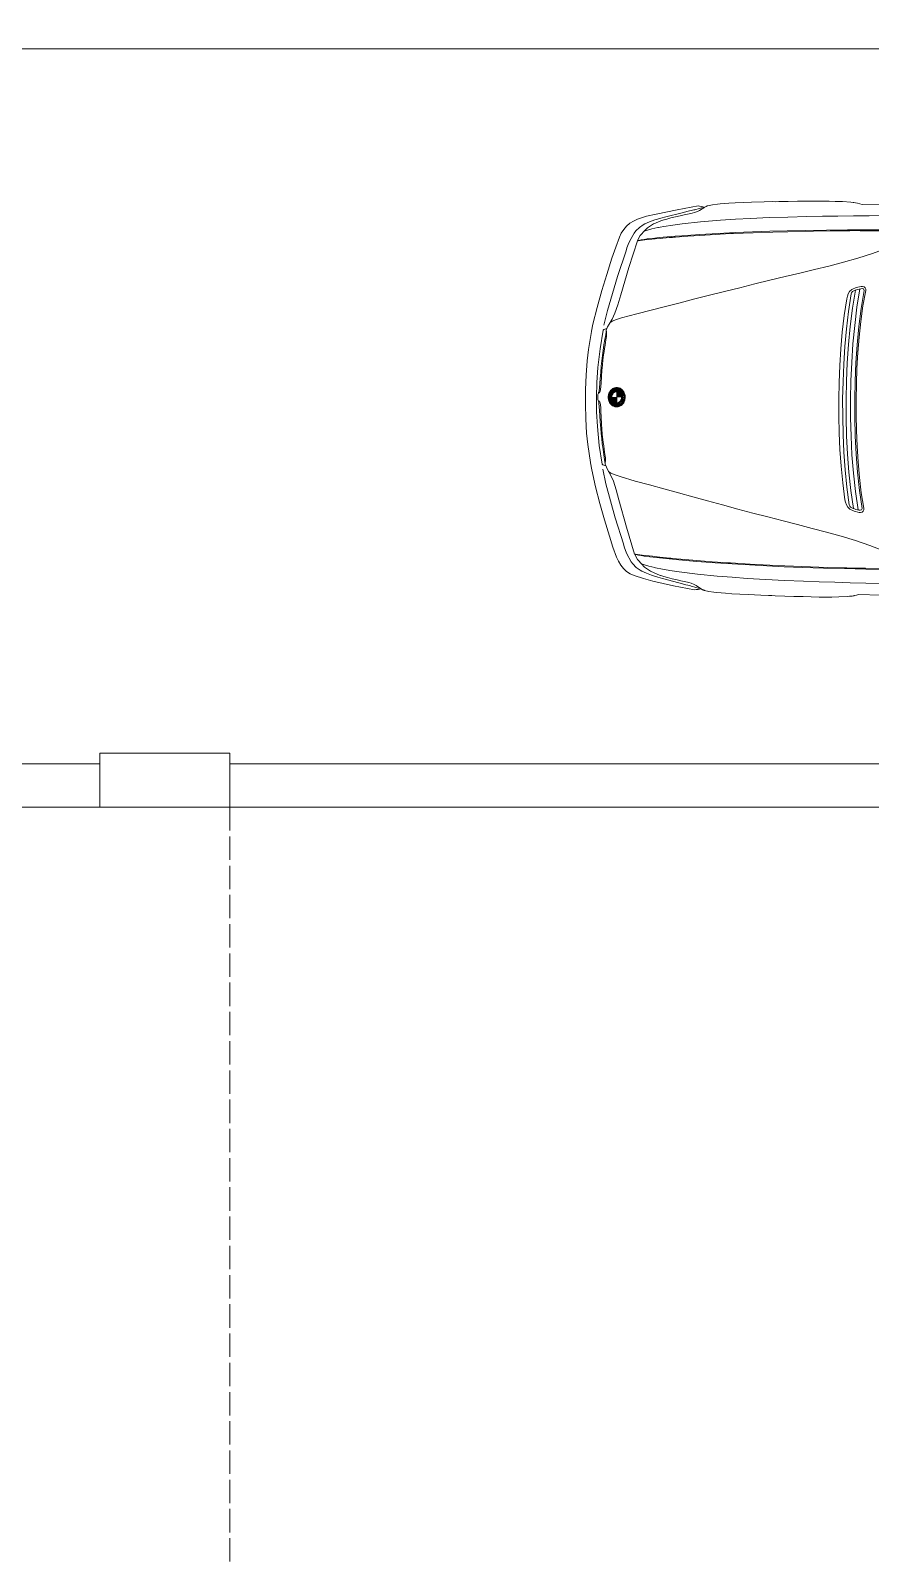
# Model space of a CAD drawing. Header units: metres. Extents: x -2 to 3328848, y -2 to 2725060.
# Drawn here: x 1663023.8 to 1663062.6, y 1362345.5 to 1362415.8 of the extents above; entities that cross this region are included whole.
import ezdxf

# ---------------------------------------------------------------- set-up
doc = ezdxf.new("R2010")
doc.units = ezdxf.units.M
doc.linetypes.add('ACAD_ISO02W100', pattern=[15, 12, -3])
doc.layers.get('0').update_dxf_attribs({"color": 253, "lineweight": 0})
for name, color, linetype, lineweight in [('AUTOS', 253, 'Continuous', 0), ('L.COLUMNA', 253, 'Continuous', 0), ('NOFIJO', 253, 'Continuous', 0)]:
    doc.layers.add(name, color=color, linetype=linetype, lineweight=lineweight)

# ---------------------------------------------------------------- blocks, each defined once
blk = doc.blocks.new('8AUTOS')
at = {"linetype": 'Continuous'}
for p, q in [((1.7237, 1.2123), (1.4727, 1.2165)), ((1.7651, 1.2222), (1.7626, 1.2216)), ((2.4373, 1.2062), (2.4353, 1.2067)), ((2.512, 1.1843), (2.5005, 1.1872)), ((2.6866, 1.1224), (2.6856, 1.1229)), ((2.7598, 1.0446), (2.7536, 1.0585)), ((2.8313, 0.3524), (2.8313, 0.3505)), ((2.8325, 0.3537), (2.8326, 0.3517)), ((2.8338, 0.355), (2.8339, 0.3529)), ((2.8351, 0.3561), (2.8351, 0.3542)), ((2.8364, 0.3571), (2.8364, 0.3554)), ((2.8377, 0.358), (2.8377, 0.3566)), ((2.839, 0.3589), (2.839, 0.3558)), ((2.8403, 0.3597), (2.8403, 0.354)), ((2.8416, 0.3604), (2.8417, 0.3521)), ((2.8429, 0.361), (2.843, 0.3502)), ((2.8442, 0.3616), (2.8443, 0.3484)), ((2.8455, 0.362), (2.8456, 0.3453)), ((2.8468, 0.3625), (2.8469, 0.346)), ((2.8481, 0.3629), (2.8482, 0.3467)), ((2.8494, 0.3632), (2.8495, 0.3472)), ((2.8507, 0.3634), (2.8508, 0.3476)), ((2.852, 0.3636), (2.8521, 0.3479)), ((2.8533, 0.3638), (2.8534, 0.3481)), ((2.8546, 0.3639), (2.8547, 0.3483)), ((2.8559, 0.3639), (2.856, 0.3483)), ((2.8572, 0.3639), (2.8573, 0.3483)), ((2.8585, 0.3638), (2.8586, 0.3482)), ((2.8598, 0.3637), (2.8599, 0.348)), ((2.8611, 0.3635), (2.8612, 0.3477)), ((2.8624, 0.3633), (2.8625, 0.3473)), ((2.8637, 0.363), (2.8638, 0.3468)), ((2.865, 0.3627), (2.8651, 0.3462)), ((2.8663, 0.3622), (2.8664, 0.3455)), ((2.8676, 0.3618), (2.8677, 0.3447)), ((2.8689, 0.3612), (2.869, 0.3437)), ((2.8702, 0.3606), (2.8703, 0.3425)), ((2.8715, 0.3599), (2.8717, 0.3412)), ((2.8728, 0.3592), (2.873, 0.3397)), ((2.8741, 0.3584), (2.8743, 0.3378)), ((2.8754, 0.3575), (2.8756, 0.3355)), ((2.8767, 0.3565), (2.8769, 0.3324)), ((2.878, 0.3554), (2.8783, 0.3274)), ((2.8793, 0.3541), (2.8799, 0.291)), ((2.8807, 0.3528), (2.8812, 0.2924)), ((2.821, 0.3313), (2.8212, 0.3129)), ((2.8223, 0.3363), (2.8224, 0.3294)), ((2.8224, 0.3248), (2.8225, 0.3194)), ((2.8225, 0.3148), (2.8226, 0.3078)), ((2.8236, 0.3399), (2.8237, 0.3294)), ((2.8237, 0.3243), (2.8237, 0.3199)), ((2.8238, 0.3148), (2.8239, 0.3043)), ((2.8248, 0.3428), (2.825, 0.3295)), ((2.825, 0.3238), (2.825, 0.3204)), ((2.8251, 0.3147), (2.8252, 0.3014)), ((2.8261, 0.3452), (2.8263, 0.3296)), ((2.8263, 0.3233), (2.8263, 0.321)), ((2.8264, 0.3147), (2.8265, 0.299)), ((2.8274, 0.3473), (2.8276, 0.3296)), ((2.8276, 0.3228), (2.8276, 0.3215)), ((2.8277, 0.3146), (2.8279, 0.2969)), ((2.8287, 0.3492), (2.8289, 0.3297)), ((2.8289, 0.3255), (2.8289, 0.3252)), ((2.8289, 0.3223), (2.8289, 0.322)), ((2.829, 0.3191), (2.829, 0.3187)), ((2.829, 0.3146), (2.8292, 0.2951)), ((2.83, 0.3509), (2.8302, 0.3298)), ((2.8302, 0.3256), (2.8302, 0.3247)), ((2.8302, 0.3196), (2.8303, 0.3187)), ((2.8303, 0.3145), (2.8304, 0.2977)), ((2.8305, 0.2953), (2.8305, 0.2934)), ((2.8313, 0.3455), (2.8315, 0.3298)), ((2.8315, 0.3257), (2.8315, 0.3241)), ((2.8315, 0.3202), (2.8316, 0.3187)), ((2.8316, 0.3145), (2.8317, 0.2988)), ((2.8318, 0.2937), (2.8318, 0.292)), ((2.8326, 0.3447), (2.8328, 0.3299)), ((2.8328, 0.3271), (2.8329, 0.3173)), ((2.8329, 0.3144), (2.833, 0.3)), ((2.8331, 0.2948), (2.8331, 0.2906)), ((2.834, 0.3406), (2.8341, 0.327)), ((2.8342, 0.3174), (2.8343, 0.3011)), ((2.8344, 0.296), (2.8344, 0.2947)), ((2.8344, 0.2909), (2.8344, 0.2894)), ((2.8352, 0.3503), (2.8352, 0.3478)), ((2.8353, 0.3397), (2.8353, 0.3321)), ((2.8355, 0.3123), (2.8356, 0.3023)), ((2.8357, 0.2897), (2.8357, 0.2883)), ((2.8365, 0.3515), (2.8365, 0.3489)), ((2.8365, 0.3453), (2.8365, 0.3443)), ((2.8366, 0.3396), (2.8366, 0.3351)), ((2.8367, 0.3304), (2.8367, 0.3222)), ((2.8368, 0.3093), (2.8369, 0.3034)), ((2.837, 0.2904), (2.837, 0.2873)), ((2.8378, 0.3509), (2.8378, 0.3501)), ((2.8378, 0.3466), (2.8378, 0.344)), ((2.8379, 0.3402), (2.8379, 0.3375)), ((2.8379, 0.3337), (2.838, 0.3222)), ((2.8382, 0.307), (2.8382, 0.3044)), ((2.8383, 0.2962), (2.8383, 0.2959)), ((2.8383, 0.2915), (2.8383, 0.2894)), ((2.8383, 0.2879), (2.8383, 0.2864)), ((2.8391, 0.3478), (2.8391, 0.3452)), ((2.8392, 0.3414), (2.8392, 0.3393)), ((2.8392, 0.3361), (2.8393, 0.3222)), ((2.8395, 0.3051), (2.8395, 0.3028)), ((2.8395, 0.2995), (2.8396, 0.297)), ((2.8396, 0.287), (2.8397, 0.2856)), ((2.8404, 0.3472), (2.8404, 0.3464)), ((2.8404, 0.3426), (2.8405, 0.3409)), ((2.8405, 0.338), (2.8406, 0.3222)), ((2.8408, 0.3036), (2.8408, 0.2982)), ((2.8409, 0.2862), (2.841, 0.2848)), ((2.8417, 0.3438), (2.8417, 0.3423)), ((2.8418, 0.3396), (2.8419, 0.3223)), ((2.8421, 0.3022), (2.8421, 0.2993)), ((2.8422, 0.2894), (2.8423, 0.2842)), ((2.843, 0.345), (2.843, 0.3435)), ((2.8431, 0.3409), (2.8432, 0.3223)), ((2.8434, 0.3011), (2.8434, 0.2991)), ((2.8435, 0.2927), (2.8436, 0.2835)), ((2.8443, 0.3462), (2.8443, 0.3445)), ((2.8443, 0.3421), (2.8445, 0.3223)), ((2.8447, 0.3001), (2.8447, 0.2983)), ((2.8448, 0.296), (2.8449, 0.283)), ((2.8456, 0.343), (2.8458, 0.3223)), ((2.846, 0.2993), (2.8462, 0.2825)), ((2.8469, 0.3438), (2.8471, 0.3223)), ((2.8473, 0.2986), (2.8475, 0.2821)), ((2.8482, 0.3445), (2.8484, 0.3223)), ((2.8486, 0.298), (2.8488, 0.2818)), ((2.8495, 0.3451), (2.8497, 0.3223)), ((2.8499, 0.2975), (2.8501, 0.2815)), ((2.8508, 0.3455), (2.851, 0.3223)), ((2.8513, 0.2971), (2.8514, 0.2813)), ((2.8521, 0.3459), (2.8523, 0.3223)), ((2.8526, 0.2968), (2.8527, 0.2811)), ((2.8534, 0.3461), (2.8536, 0.3224)), ((2.8539, 0.2966), (2.854, 0.2809)), ((2.8547, 0.3463), (2.8549, 0.3224)), ((2.8552, 0.2965), (2.8553, 0.2809)), ((2.856, 0.3483), (2.8565, 0.2964)), ((2.8562, 0.3224), (2.8564, 0.2984)), ((2.8565, 0.2964), (2.8566, 0.2809)), ((2.8575, 0.3224), (2.8577, 0.2985)), ((2.8578, 0.2965), (2.8579, 0.2809)), ((2.8588, 0.3224), (2.859, 0.2987)), ((2.8591, 0.2966), (2.8592, 0.281)), ((2.8601, 0.3224), (2.8603, 0.2989)), ((2.8604, 0.2969), (2.8605, 0.2811)), ((2.8614, 0.3224), (2.8616, 0.2992)), ((2.8617, 0.2972), (2.8618, 0.2813)), ((2.8627, 0.3224), (2.8629, 0.2997)), ((2.8629, 0.2976), (2.8631, 0.2816)), ((2.864, 0.3225), (2.8642, 0.3003)), ((2.8642, 0.2981), (2.8644, 0.2819)), ((2.8653, 0.3225), (2.8655, 0.3009)), ((2.8655, 0.2987), (2.8657, 0.2823)), ((2.8666, 0.3225), (2.8668, 0.3017)), ((2.8668, 0.2995), (2.867, 0.2827)), ((2.8679, 0.3225), (2.8681, 0.3027)), ((2.8681, 0.3003), (2.8683, 0.2832)), ((2.8692, 0.3225), (2.8694, 0.3038)), ((2.8694, 0.3013), (2.8696, 0.2838)), ((2.8705, 0.3225), (2.8707, 0.3052)), ((2.8707, 0.3025), (2.8709, 0.2844)), ((2.8718, 0.3225), (2.872, 0.3067)), ((2.872, 0.3038), (2.8722, 0.2851)), ((2.8731, 0.3225), (2.8732, 0.3086)), ((2.8733, 0.3054), (2.8735, 0.2859)), ((2.8744, 0.3225), (2.8745, 0.311)), ((2.8746, 0.3073), (2.8747, 0.2867)), ((2.8757, 0.3226), (2.8758, 0.3143)), ((2.8758, 0.3096), (2.876, 0.2876)), ((2.8771, 0.3127), (2.8773, 0.2887)), ((2.8784, 0.3177), (2.8786, 0.2898)), ((2.882, 0.3513), (2.8825, 0.2939)), ((2.8833, 0.3497), (2.8838, 0.2956)), ((2.8846, 0.3478), (2.885, 0.2974)), ((2.8859, 0.3458), (2.8863, 0.2995)), ((2.8872, 0.3434), (2.8876, 0.302)), ((2.8886, 0.3405), (2.8889, 0.3048)), ((2.8899, 0.337), (2.8902, 0.3084)), ((2.8912, 0.3319), (2.8914, 0.3135)), ((2.7727, -0.4014), (2.7668, -0.4154)), ((2.7009, -0.4805), (2.6999, -0.481)), ((2.5275, -0.5456), (2.516, -0.5487)), ((1.7398, -0.5876), (1.4889, -0.5964)), ((1.7814, -0.5968), (1.7789, -0.5963)), ((2.4532, -0.5688), (2.4512, -0.5693))]:
    blk.add_line(p, q, dxfattribs=at)
for points in [[(1.7447, 1.2185), (1.7342, 1.2159), (1.7237, 1.2123)], [(1.7626, 1.2216), (1.7541, 1.2206), (1.7447, 1.2191)], [(1.7452, 1.219), (1.7447, 1.2185), (1.7452, 1.219)], [(2.4353, 1.2067), (2.4148, 1.211), (2.3912, 1.2138), (2.3787, 1.2151), (2.3382, 1.2183), (2.3092, 1.22), (2.2727, 1.2212), (2.2336, 1.2229), (2.1751, 1.2243), (2.1391, 1.2255), (2.1236, 1.2254), (2.1086, 1.2257), (2.0646, 1.2263), (2.0221, 1.227), (1.9801, 1.2276), (1.9421, 1.2277), (1.9061, 1.2279), (1.8761, 1.2277), (1.8476, 1.2269), (1.8146, 1.2256), (1.7761, 1.2233), (1.7656, 1.2222)], [(2.4393, 1.2057), (2.4393, 1.2057), (2.4373, 1.2062)], [(2.4438, 1.2037), (2.4418, 1.2047), (2.4393, 1.2057)], [(2.4624, 1.1924), (2.4549, 1.1973), (2.4438, 1.2037)], [(2.4808, 1.2056), (2.4738, 1.204), (2.4648, 1.2024), (2.4506, 1.1998)], [(2.4749, 1.1935), (2.4644, 1.1969), (2.4508, 1.1997)], [(2.6747, 1.1683), (2.578, 1.1884), (2.4808, 1.2056)], [(2.7234, 1.0902), (2.7093, 1.0951), (2.6943, 1.0995), (2.6657, 1.1057), (2.6657, 1.1057), (2.6632, 1.1062), (2.6552, 1.1076), (2.6387, 1.1105), (2.5971, 1.1171), (2.5536, 1.1227), (2.469, 1.132), (2.3774, 1.1396), (2.3084, 1.144), (2.2388, 1.1479), (2.1528, 1.1516), (2.0663, 1.1544), (1.9797, 1.1566), (1.9072, 1.1579), (1.8352, 1.1588), (1.7632, 1.1596), (1.6917, 1.1605), (1.6162, 1.1608), (1.5407, 1.1616), (1.4382, 1.1617)], [(2.5081, 1.1718), (2.4971, 1.1752), (2.483, 1.1806), (2.474, 1.185), (2.4624, 1.1924)], [(2.4749, 1.1935), (2.4804, 1.1921), (2.4905, 1.1896), (2.4965, 1.1882), (2.4995, 1.1872), (2.5005, 1.1872)], [(2.6379, 1.1415), (2.6244, 1.1453), (2.6068, 1.1502), (2.5848, 1.1555), (2.5627, 1.1603), (2.5452, 1.1641), (2.5136, 1.1709), (2.5081, 1.1718)], [(2.8091, 1.012), (2.8029, 1.0284), (2.7963, 1.0444), (2.7759, 1.0807), (2.7673, 1.0906), (2.7517, 1.106), (2.7341, 1.1183), (2.7261, 1.1228), (2.705, 1.1326), (2.6804, 1.1413), (2.6674, 1.1452), (2.6523, 1.1496), (2.6303, 1.1559), (2.5546, 1.1742), (2.5265, 1.181), (2.521, 1.1824), (2.512, 1.1843)], [(2.6856, 1.1229), (2.6519, 1.1366), (2.6394, 1.141), (2.6379, 1.1415)], [(2.861, 1.015), (2.8436, 1.0608), (2.835, 1.0792), (2.8238, 1.0971), (2.8112, 1.1125), (2.796, 1.1254), (2.7789, 1.1357), (2.7604, 1.1441), (2.7182, 1.1577), (2.6747, 1.1683)], [(1.6088, 1.0948), (1.6923, 1.0955), (1.7918, 1.0949), (1.8888, 1.0943), (1.9858, 1.0926), (2.0703, 1.0909), (2.1503, 1.0886), (2.2299, 1.0858), (2.3094, 1.0825), (2.3884, 1.0787), (2.4725, 1.074), (2.5555, 1.0677), (2.5861, 1.0655), (2.6606, 1.0592), (2.6907, 1.0559), (2.7162, 1.0532), (2.7302, 1.0513), (2.7432, 1.0494), (2.7492, 1.048)], [(1.6233, 1.0914), (1.6943, 1.0915), (1.7328, 1.0914), (1.7593, 1.0916), (1.7803, 1.0913), (1.7998, 1.091), (1.8713, 1.0906), (1.9488, 1.0893), (2.0659, 1.0868), (2.1354, 1.085), (2.2269, 1.0818), (2.3179, 1.0781), (2.3304, 1.0777), (2.402, 1.0739), (2.473, 1.0695), (2.5286, 1.066), (2.5856, 1.0615), (2.5926, 1.0611), (2.5986, 1.0606), (2.6136, 1.0592), (2.6286, 1.0579), (2.6436, 1.0565), (2.6557, 1.0556), (2.6787, 1.0533), (2.7257, 1.0487), (2.7477, 1.0459), (2.7568, 1.045), (2.7608, 1.0446)], [(2.6866, 1.1224), (2.7142, 1.1041), (2.7288, 1.0894)], [(2.7288, 1.0894), (2.744, 1.0734), (2.7475, 1.0689), (2.7536, 1.0585)], [(2.8877, 0.6658), (2.8766, 0.6736), (2.8575, 0.6809), (2.8334, 0.6887), (2.7638, 0.7081), (2.6976, 0.7245), (2.631, 0.7414), (2.5638, 0.7588), (2.4962, 0.7762), (2.4285, 0.7936), (2.3588, 0.811), (2.2887, 0.8283), (2.219, 0.8457), (2.1489, 0.8626), (2.0782, 0.8794), (2.0111, 0.8953), (1.9439, 0.9117), (1.8768, 0.9281), (1.8096, 0.9455), (1.7429, 0.9645), (1.6767, 0.9854), (1.5875, 1.0181), (1.5498, 1.0347)], [(2.7598, 1.0446), (2.7557, 1.046), (2.7492, 1.048)], [(2.8643, 0.71), (2.8504, 0.7498), (2.8375, 0.7957), (2.8009, 0.9209), (2.7608, 1.0446)], [(2.9149, 0.6549), (2.8986, 0.7228), (2.8764, 0.8016), (2.8527, 0.8794), (2.8132, 0.999), (2.8091, 1.012)], [(2.861, 1.015), (2.878, 0.9646), (2.9022, 0.8898), (2.9253, 0.8145), (2.9465, 0.7372), (2.9657, 0.6594), (2.972, 0.6279)], [(1.7286, 0.8338), (1.7216, 0.8338), (1.7146, 0.8322), (1.7092, 0.8281), (1.7067, 0.8216), (1.7073, 0.8146)], [(1.7073, 0.8146), (1.7199, 0.7437), (1.7295, 0.6723), (1.7372, 0.6004), (1.7433, 0.5284), (1.7475, 0.4565), (1.7501, 0.3845), (1.7513, 0.3125)], [(1.7749, 0.7992), (1.7724, 0.8052), (1.7683, 0.8107), (1.7628, 0.8141), (1.7563, 0.8166), (1.7497, 0.8185), (1.7432, 0.8204), (1.7367, 0.8219), (1.7302, 0.8233), (1.7232, 0.8243), (1.7172, 0.8222), (1.7148, 0.8157)], [(1.7148, 0.8157), (1.7285, 0.7328), (1.7388, 0.6489), (1.747, 0.565), (1.7523, 0.481), (1.756, 0.3965), (1.7578, 0.3126)], [(1.7946, 0.7764), (1.792, 0.7884), (1.7879, 0.8003), (1.7813, 0.8108), (1.7717, 0.8192), (1.7507, 0.8285), (1.7286, 0.8338)], [(1.7337, 0.8224), (1.7475, 0.7385), (1.7582, 0.6536), (1.766, 0.5686), (1.7717, 0.4832), (1.7755, 0.3982), (1.7773, 0.3127)], [(1.7548, 0.8171), (1.768, 0.7337), (1.7788, 0.6498), (1.7865, 0.5658), (1.7923, 0.4819), (1.7955, 0.3974), (1.7973, 0.3129)], [(1.7749, 0.7992), (1.7871, 0.7188), (1.7964, 0.6379), (1.8036, 0.557), (1.8088, 0.4755), (1.812, 0.3945), (1.8138, 0.3131)], [(1.8313, 0.3132), (1.8296, 0.3907), (1.8269, 0.4682), (1.8222, 0.5456), (1.8155, 0.6226), (1.8063, 0.6995), (1.7946, 0.7764)], [(2.9045, 0.6318), (2.8983, 0.6468), (2.8912, 0.6597), (2.8775, 0.6836), (2.8643, 0.71)], [(2.9013, 0.6395), (2.9149, 0.6349), (2.9169, 0.6339), (2.9185, 0.6325)], [(2.9045, 0.6318), (2.9045, 0.6313), (2.9045, 0.6298), (2.904, 0.6278), (2.9035, 0.6238), (2.9026, 0.6183), (2.9026, 0.6138), (2.9037, 0.6028), (2.9059, 0.5878), (2.9101, 0.5624), (2.9122, 0.5474), (2.9148, 0.5329), (2.9165, 0.5184), (2.9197, 0.4945), (2.9219, 0.4705), (2.9241, 0.4465), (2.9264, 0.4175), (2.9281, 0.388), (2.9293, 0.372), (2.9309, 0.3586), (2.932, 0.3506), (2.934, 0.3456), (2.9361, 0.3421), (2.9381, 0.3416), (2.9391, 0.3411), (2.9401, 0.3411), (2.9406, 0.3411), (2.9406, 0.3421), (2.94, 0.3436), (2.939, 0.3466), (2.9375, 0.3526), (2.9358, 0.3666), (2.9341, 0.3871), (2.9325, 0.4076), (2.9302, 0.4371), (2.9274, 0.4665), (2.9252, 0.4905), (2.922, 0.5145), (2.9188, 0.5385), (2.9151, 0.5639), (2.9103, 0.5894), (2.9066, 0.6113), (2.905, 0.6238), (2.9045, 0.6298), (2.9045, 0.6318)], [(2.9185, 0.6325), (2.9332, 0.5466), (2.943, 0.4597), (2.9476, 0.3912), (2.9497, 0.3232)], [(2.9725, 0.6254), (2.9858, 0.5426), (2.989, 0.5166), (2.9922, 0.4906), (2.9973, 0.4242), (3.0004, 0.3577), (3.0007, 0.3237)], [(2.8314, 0.3507), (2.8382, 0.357), (2.8452, 0.3471), (2.8382, 0.3404)], [(2.8355, 0.348), (2.8381, 0.3504), (2.837, 0.352), (2.8344, 0.3496), (2.8344, 0.3496)], [(1.7163, -0.1903), (1.7276, -0.1192), (1.736, -0.0477), (1.7423, 0.0244), (1.7472, 0.0965), (1.7501, 0.1685), (1.7514, 0.2405), (1.7513, 0.3125)], [(1.7238, -0.1913), (1.736, -0.1082), (1.7448, -0.0241), (1.7515, 0.06), (1.7553, 0.144), (1.7575, 0.2286), (1.7578, 0.3126)], [(1.7428, -0.1976), (1.7551, -0.1135), (1.7643, -0.0284), (1.7706, 0.0567), (1.7748, 0.1422), (1.777, 0.2272), (1.7773, 0.3127)], [(1.7638, -0.1919), (1.7755, -0.1083), (1.7848, -0.0242), (1.791, 0.0598), (1.7953, 0.1439), (1.797, 0.2284), (1.7973, 0.3129)], [(1.7836, -0.1737), (1.7944, -0.0931), (1.8022, -0.0121), (1.8079, 0.069), (1.8117, 0.1505), (1.8135, 0.2316), (1.8138, 0.3131)], [(1.8313, 0.3132), (1.831, 0.2357), (1.8297, 0.1582), (1.8263, 0.0807), (1.821, 0.0036), (1.8132, -0.0735), (1.8029, -0.1506)], [(2.8367, 0.3456), (2.8396, 0.3483), (2.8407, 0.3467), (2.8378, 0.344)], [(2.91, 0.0139), (2.91, 0.0144), (2.91, 0.0159), (2.9095, 0.0178), (2.9089, 0.0218), (2.9079, 0.0273), (2.9078, 0.0318), (2.9087, 0.0428), (2.9106, 0.0579), (2.9144, 0.0834), (2.9162, 0.0984), (2.9186, 0.1129), (2.92, 0.1274), (2.9228, 0.1515), (2.9245, 0.1755), (2.9263, 0.1995), (2.9281, 0.2285), (2.9293, 0.258), (2.9302, 0.274), (2.9315, 0.2876), (2.9325, 0.2956), (2.9344, 0.3006), (2.9364, 0.3041), (2.9384, 0.3046), (2.9394, 0.3051), (2.9404, 0.3051), (2.9409, 0.3051), (2.9409, 0.3041), (2.9404, 0.3026), (2.9394, 0.2996), (2.938, 0.2936), (2.9366, 0.2796), (2.9353, 0.2591), (2.934, 0.2386), (2.9322, 0.2091), (2.93, 0.1795), (2.9282, 0.1555), (2.9254, 0.1315), (2.9227, 0.1075), (2.9194, 0.0819), (2.9151, 0.0564), (2.9118, 0.0344), (2.9104, 0.0219), (2.91, 0.0159), (2.91, 0.0139)], [(2.924, 0.0135), (2.9372, 0.0996), (2.9454, 0.1867), (2.9488, 0.2552), (2.9497, 0.3232)], [(2.9427, 0.3232), (2.9427, 0.3272), (2.9426, 0.3317), (2.9426, 0.3352), (2.9416, 0.3386), (2.9406, 0.3416)], [(2.9427, 0.3232), (2.9428, 0.3192), (2.9428, 0.3147), (2.9428, 0.3112), (2.9419, 0.3076), (2.9409, 0.3046)], [(2.9779, 0.0215), (2.9897, 0.1046), (2.9924, 0.1306), (2.9952, 0.1566), (2.9991, 0.2232), (3.001, 0.2897), (3.0007, 0.3237)], [(2.91, 0.0139), (2.9041, -0.0012), (2.8972, -0.0143), (2.884, -0.0384), (2.8712, -0.065)], [(2.8734, -0.37), (2.8895, -0.3193), (2.9123, -0.2441), (2.9341, -0.1684), (2.9539, -0.0908), (2.9717, -0.0126), (2.9774, 0.019)], [(2.907, 0.0061), (2.9205, 0.0109), (2.9225, 0.012), (2.924, 0.0135)], [(2.8939, -0.0204), (2.8829, -0.0284), (2.8639, -0.0361), (2.84, -0.0443), (2.7707, -0.0649), (2.7048, -0.0825), (2.6385, -0.1006), (2.5717, -0.1192), (2.5043, -0.1378), (2.437, -0.1564), (2.3677, -0.175), (2.2978, -0.1936), (2.2285, -0.2123), (2.1586, -0.2304), (2.0883, -0.2485), (2.0215, -0.2656), (1.9546, -0.2832), (1.8878, -0.3008), (1.8209, -0.3194), (1.7546, -0.3395), (1.6888, -0.3616), (1.6001, -0.3959), (1.5628, -0.4132)], [(2.8712, -0.065), (2.858, -0.1051), (2.846, -0.1512), (2.8116, -0.277), (2.7737, -0.4014)], [(2.9209, -0.009), (2.9058, -0.0772), (2.885, -0.1564), (2.8627, -0.2346), (2.8253, -0.3549), (2.8214, -0.368)], [(1.7379, -0.2091), (1.7309, -0.2092), (1.7239, -0.2078), (1.7184, -0.2038), (1.7158, -0.1973), (1.7163, -0.1903)], [(1.7836, -0.1737), (1.7812, -0.1798), (1.7772, -0.1853), (1.7718, -0.1888), (1.7653, -0.1914), (1.7588, -0.1935), (1.7523, -0.1955), (1.7458, -0.1971), (1.7393, -0.1986), (1.7324, -0.1997), (1.7263, -0.1977), (1.7238, -0.1913)], [(1.8029, -0.1506), (1.8005, -0.1626), (1.7966, -0.1746), (1.7902, -0.1852), (1.7808, -0.1938), (1.7599, -0.2034), (1.7379, -0.2091)], [(1.6228, -0.4722), (1.7063, -0.4714), (1.8058, -0.469), (1.9027, -0.4667), (1.9997, -0.4633), (2.0842, -0.4601), (2.1642, -0.4563), (2.2436, -0.4521), (2.3231, -0.4474), (2.402, -0.4422), (2.486, -0.436), (2.5689, -0.4282), (2.5994, -0.4254), (2.6738, -0.4178), (2.7038, -0.414), (2.7293, -0.4108), (2.7433, -0.4087), (2.7562, -0.4065), (2.7622, -0.405)], [(1.6373, -0.4686), (1.7082, -0.4674), (1.7467, -0.4666), (1.7732, -0.4663), (1.7942, -0.4656), (1.8137, -0.465), (1.8852, -0.4633), (1.9627, -0.4606), (2.0797, -0.4561), (2.1491, -0.453), (2.2406, -0.4482), (2.3315, -0.4428), (2.344, -0.4422), (2.4155, -0.4371), (2.4865, -0.4315), (2.5419, -0.427), (2.5989, -0.4214), (2.6059, -0.4209), (2.6119, -0.4203), (2.6268, -0.4187), (2.6418, -0.4171), (2.6568, -0.4154), (2.6688, -0.4143), (2.6918, -0.4116), (2.7387, -0.4062), (2.7607, -0.403), (2.7697, -0.4019), (2.7737, -0.4014)], [(2.8214, -0.368), (2.8155, -0.3845), (2.8092, -0.4006), (2.7895, -0.4372), (2.7811, -0.4473), (2.7657, -0.463), (2.7484, -0.4756), (2.7404, -0.4802), (2.7195, -0.4904), (2.6951, -0.4996), (2.6821, -0.5037), (2.6671, -0.5083), (2.6452, -0.515), (2.5699, -0.5347), (2.5419, -0.542), (2.5365, -0.5435), (2.5275, -0.5456)], [(2.8734, -0.37), (2.8568, -0.4161), (2.8485, -0.4347), (2.8377, -0.4528), (2.8253, -0.4684), (2.8104, -0.4816), (2.7935, -0.4922), (2.7751, -0.5009), (2.7332, -0.5152), (2.6898, -0.5266)], [(2.7426, -0.4468), (2.7575, -0.4305), (2.7609, -0.426), (2.7668, -0.4154)], [(2.7727, -0.4014), (2.7687, -0.4029), (2.7622, -0.405)], [(2.7371, -0.4477), (2.7232, -0.4528), (2.7082, -0.4575), (2.6798, -0.4642), (2.6798, -0.4642), (2.6773, -0.4647), (2.6693, -0.4663), (2.6528, -0.4695), (2.6114, -0.4768), (2.5679, -0.4832), (2.4835, -0.494), (2.3921, -0.5033), (2.3231, -0.5089), (2.2537, -0.514), (2.1677, -0.5193), (2.0813, -0.5236), (1.9948, -0.5274), (1.9223, -0.53), (1.8503, -0.5321), (1.7783, -0.5343), (1.7069, -0.5364), (1.6314, -0.5381), (1.5559, -0.5403), (1.4534, -0.5422)], [(2.6999, -0.481), (2.6665, -0.4953), (2.6541, -0.5), (2.6526, -0.5005)], [(2.7009, -0.4805), (2.7282, -0.4618), (2.7426, -0.4468)], [(2.4781, -0.5545), (2.4706, -0.5596), (2.4597, -0.5662)], [(2.4967, -0.5674), (2.4897, -0.5659), (2.4806, -0.5645), (2.4663, -0.5622)], [(2.4906, -0.5554), (2.4801, -0.559), (2.4665, -0.562)], [(2.5234, -0.5331), (2.5124, -0.5367), (2.4984, -0.5424), (2.4895, -0.5469), (2.4781, -0.5545)], [(2.4906, -0.5554), (2.496, -0.5539), (2.506, -0.5513), (2.512, -0.5497), (2.515, -0.5487), (2.516, -0.5487)], [(2.6898, -0.5266), (2.5935, -0.5485), (2.4967, -0.5674)], [(2.6526, -0.5005), (2.6391, -0.5046), (2.6217, -0.5097), (2.5997, -0.5154), (2.5778, -0.5206), (2.5603, -0.5248), (2.5289, -0.5321), (2.5234, -0.5331)], [(1.7609, -0.5935), (1.7504, -0.591), (1.7398, -0.5876)], [(1.7614, -0.5939), (1.7609, -0.5935), (1.7614, -0.5939)], [(1.7789, -0.5963), (1.7704, -0.5954), (1.7609, -0.5941)], [(2.4512, -0.5693), (2.4307, -0.574), (2.4073, -0.5772), (2.3948, -0.5788), (2.3543, -0.5826), (2.3253, -0.5849), (2.2888, -0.5867), (2.2499, -0.5891), (2.1914, -0.5916), (2.1554, -0.5934), (2.1399, -0.5936), (2.1249, -0.5942), (2.0809, -0.5956), (2.0384, -0.597), (1.9964, -0.5983), (1.9584, -0.5992), (1.9224, -0.6), (1.8924, -0.6003), (1.8639, -0.6), (1.8309, -0.5993), (1.7924, -0.5977), (1.7819, -0.5968)], [(2.4552, -0.5682), (2.4552, -0.5682), (2.4532, -0.5688)], [(2.4597, -0.5662), (2.4577, -0.5672), (2.4552, -0.5682)]]:
    blk.add_lwpolyline(points, dxfattribs=at)
for points in [[(2.8566, 0.2774, -0.056462), (2.849, 0.2782, -0.055115), (2.8417, 0.2807, -0.052786), (2.8349, 0.2848, -0.05002), (2.8289, 0.2903, -0.047333), (2.824, 0.2971, -0.045092), (2.8203, 0.3048, -0.043513), (2.8181, 0.3133, -0.042704), (2.8172, 0.322, -0.042704), (2.8179, 0.3308, -0.043513), (2.82, 0.3393, -0.045092), (2.8236, 0.3471, -0.047333), (2.8284, 0.354, -0.05002), (2.8342, 0.3596, -0.052786), (2.8409, 0.3638, -0.055115), (2.8482, 0.3664, -0.056462), (2.8558, 0.3674, -0.056462), (2.8634, 0.3666, -0.055115), (2.8708, 0.3641, -0.052786), (2.8776, 0.36, -0.05002), (2.8835, 0.3544, -0.047333), (2.8884, 0.3477, -0.045092), (2.8921, 0.3399, -0.043513), (2.8944, 0.3315, -0.042704), (2.8952, 0.3227, -0.042704), (2.8946, 0.3139, -0.043513), (2.8924, 0.3055, -0.045092), (2.8889, 0.2977, -0.047333), (2.8841, 0.2908, -0.05002), (2.8782, 0.2852, -0.052786), (2.8715, 0.2809, -0.055115), (2.8642, 0.2783, -0.056462)], [(2.8202, 0.3221, -0.042704), (2.8208, 0.3302, -0.043513), (2.8228, 0.338, -0.045092), (2.8261, 0.3452, -0.047333), (2.8305, 0.3515, -0.05002), (2.8359, 0.3567, -0.052786), (2.8421, 0.3606, -0.055115), (2.8488, 0.3631, -0.056462), (2.8559, 0.3639, -0.056462), (2.8629, 0.3632, -0.055115), (2.8697, 0.3609, -0.052786), (2.8759, 0.3571, -0.05002), (2.8814, 0.352, -0.047333), (2.886, 0.3457, -0.045092), (2.8893, 0.3386, -0.043513), (2.8915, 0.3308, -0.042704), (2.8922, 0.3227, -0.042704), (2.8916, 0.3146, -0.043513), (2.8896, 0.3068, -0.045092), (2.8864, 0.2996, -0.047333), (2.8819, 0.2932, -0.05002), (2.8765, 0.288, -0.052786), (2.8703, 0.2841, -0.055115), (2.8636, 0.2817, -0.056462), (2.8566, 0.2808, -0.056462), (2.8496, 0.2816, -0.055115), (2.8428, 0.2839, -0.052786), (2.8365, 0.2877, -0.05002), (2.831, 0.2928, -0.047333), (2.8265, 0.299, -0.045092), (2.8231, 0.3062, -0.043513), (2.821, 0.314, -0.042704)], [(2.8337, 0.3222, -0.042704), (2.8341, 0.3273, -0.043513), (2.8353, 0.3321, -0.045092), (2.8374, 0.3366, -0.047333), (2.8402, 0.3406, -0.05002), (2.8435, 0.3439, -0.052786), (2.8474, 0.3463, -0.055115), (2.8516, 0.3478, -0.056462), (2.856, 0.3483, -0.056462), (2.8604, 0.3479, -0.055115), (2.8646, 0.3464, -0.052786), (2.8685, 0.3441, -0.05002), (2.872, 0.3409, -0.047333), (2.8748, 0.337, -0.045092), (2.8769, 0.3325, -0.043513), (2.8782, 0.3276, -0.042704), (2.8787, 0.3226, -0.042704), (2.8783, 0.3175, -0.043513), (2.8771, 0.3126, -0.045092), (2.8751, 0.3081, -0.047333), (2.8723, 0.3042, -0.05002), (2.8689, 0.3009, -0.052786), (2.865, 0.2985, -0.055115), (2.8608, 0.297, -0.056462), (2.8565, 0.2964, -0.056462), (2.8521, 0.2969, -0.055115), (2.8478, 0.2983, -0.052786), (2.8439, 0.3007, -0.05002), (2.8405, 0.3039, -0.047333), (2.8376, 0.3078, -0.045092), (2.8355, 0.3123, -0.043513), (2.8342, 0.3171, -0.042704)]]:
    blk.add_lwpolyline(points, format="xyb", close=True, dxfattribs=at)
for points in [[(2.822, 0.3293), (2.8331, 0.3299), (2.8326, 0.3257), (2.8281, 0.3255), (2.8327, 0.3237), (2.8327, 0.3207), (2.8282, 0.3188), (2.8327, 0.3186), (2.8332, 0.3144), (2.8221, 0.3148), (2.8216, 0.3191), (2.8292, 0.3221), (2.8216, 0.3251)], [(2.8293, 0.2967), (2.8381, 0.3045), (2.8404, 0.3017), (2.8381, 0.2957), (2.8425, 0.2997), (2.8455, 0.2978), (2.8409, 0.2862), (2.8379, 0.2882), (2.8396, 0.2927), (2.836, 0.2894), (2.8333, 0.2919), (2.8352, 0.2967), (2.8318, 0.2937)]]:
    blk.add_lwpolyline(points, close=True, dxfattribs=at)
for points in [[(2.8331, 0.3446, -0.057431), (2.8325, 0.3447, -0.05562), (2.832, 0.345, -0.052954), (2.8315, 0.3453, -0.050038), (2.831, 0.3458, -0.047381), (2.8307, 0.3464, -0.045314), (2.8305, 0.347, -0.044018), (2.8303, 0.3476, -0.04357), (2.8303, 0.3483, -0.043992), (2.8304, 0.349, -0.045263), (2.8307, 0.3496, -0.047309), (2.831, 0.3502, -0.049952), (2.8314, 0.3507, -0.049952)], [(2.8382, 0.3404, -0.053032), (2.8376, 0.34, -0.055748), (2.837, 0.3397, -0.057627), (2.8364, 0.3396, -0.058156), (2.8357, 0.3396, -0.057179), (2.8351, 0.3398, -0.054981), (2.8345, 0.3401, -0.052134), (2.834, 0.3405, -0.049237), (2.8335, 0.3411, -0.046745), (2.8332, 0.3417, -0.044932), (2.833, 0.3424, -0.043938), (2.8329, 0.3432, -0.043818), (2.8329, 0.3439, -0.044576), (2.8331, 0.3446, -0.044576)], [(2.8344, 0.3496, 0.049195), (2.8343, 0.3494, 0.046619), (2.8342, 0.3493, 0.044593), (2.8341, 0.3491, 0.043291), (2.8341, 0.3489, 0.042789), (2.8341, 0.3487, 0.04311), (2.8341, 0.3485, 0.044241), (2.8342, 0.3483, 0.046119), (2.8343, 0.3481, 0.048595), (2.8344, 0.348, 0.051392), (2.8345, 0.3479, 0.054067), (2.8347, 0.3478, 0.056064), (2.8349, 0.3478, 0.056876), (2.835, 0.3478, 0.056274), (2.8352, 0.3478, 0.054429), (2.8354, 0.3479, 0.051819), (2.8355, 0.348, 0.051819)], [(2.8378, 0.344, -0.051748), (2.8377, 0.3439, -0.054351), (2.8375, 0.3438, -0.056193), (2.8374, 0.3438, -0.056799), (2.8372, 0.3438, -0.055997), (2.837, 0.3438, -0.054011), (2.8369, 0.3439, -0.051346), (2.8367, 0.344, -0.048556), (2.8366, 0.3442, -0.046081), (2.8365, 0.3443, -0.044201), (2.8364, 0.3445, -0.043062), (2.8364, 0.3447, -0.042729), (2.8364, 0.3449, -0.043217), (2.8364, 0.3451, -0.044502), (2.8365, 0.3453, -0.04651), (2.8366, 0.3455, -0.049071), (2.8367, 0.3456, -0.049071)]]:
    blk.add_lwpolyline(points, format="xyb", dxfattribs=at)

msp = doc.modelspace()

# ---------------------------------------------------------------- linework, layer by layer
at = {"ltscale": 0.02}
for p, q in [((1663137.99, 1362414.943), (1662943.022, 1362414.965)), ((1663027.022, 1362381.935), (1662988.022, 1362381.935)), ((1663093.022, 1362381.935), (1663033.022, 1362381.935))]:
    msp.add_line(p, q, dxfattribs=at)
msp.add_lwpolyline([(1663191.022, 1362379.935), (1663191.022, 1362599.935), (1662791.022, 1362599.935), (1662791.022, 1362379.935)], close=True)
at = {"layer": 'L.COLUMNA', "linetype": 'ACAD_ISO02W100', "ltscale": 0.09}
msp.add_line((1663033.022, 1362379.935), (1663033.022, 1362320.83), dxfattribs=at)
at = {"layer": 'NOFIJO', "ltscale": 0.02}
msp.add_lwpolyline([(1663033.022, 1362379.935), (1663033.022, 1362382.435), (1663027.022, 1362382.435), (1663027.022, 1362379.935)], close=True, dxfattribs=at)

# ---------------------------------------------------------------- block references
at = {"layer": 'AUTOS', "xscale": -10, "yscale": 10, "zscale": 10}
msp.add_blockref('8AUTOS', (1663079.431, 1362395.64), dxfattribs=at)

doc.saveas('drawing.dxf')
